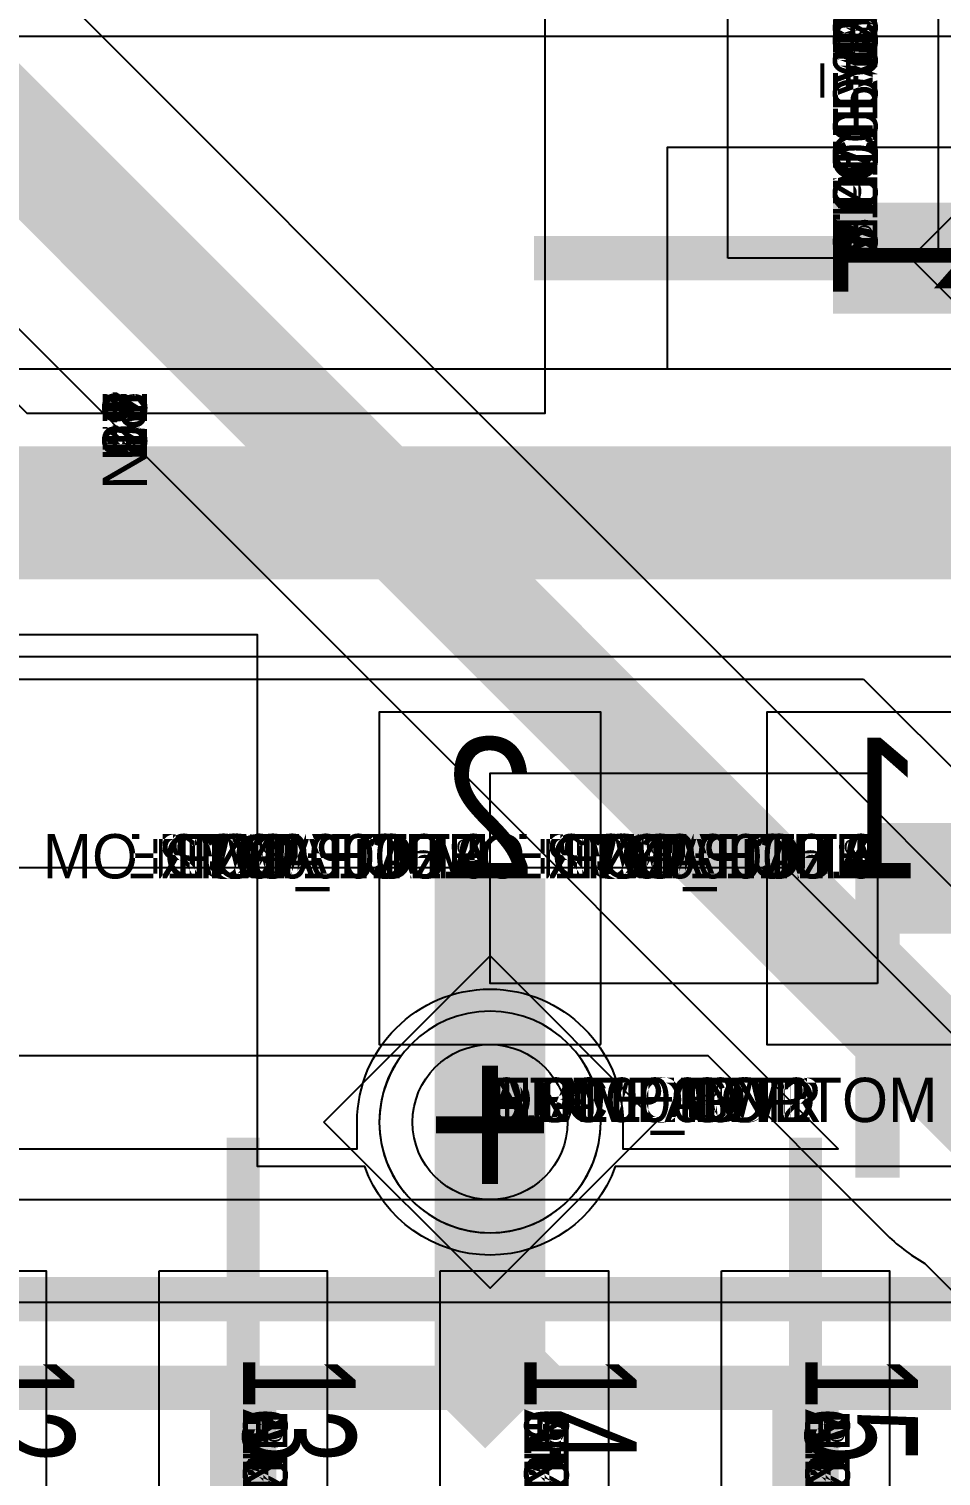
# Model space of a CAD drawing. Extents: x 0 to 323, y 0 to 320.
# Drawn here: x 29.28 to 33.4, y 217.41 to 223.94 of the extents above; entities that cross this region are included whole.
import ezdxf
from ezdxf.enums import TextEntityAlignment as Align

# ---------------------------------------------------------------- set-up
doc = ezdxf.new("R2010")
doc.units = 0
doc.header["$MEASUREMENT"] = 0
doc.layers.get('0').update_dxf_attribs({"linetype": 'CONTINUOUS'})
for name, color, linetype in [('CDN_FIGURES', 7, 'CONTINUOUS'), ('ETCH_BOTTOM', 7, 'CONTINUOUS'), ('ETCH_GND', 3, 'CONTINUOUS'), ('ETCH_INT1', 4, 'CONTINUOUS'), ('ETCH_INT2', 5, 'CONTINUOUS'), ('ETCH_PWR', 6, 'CONTINUOUS'), ('ETCH_TOP', 2, 'CONTINUOUS'), ('MANUFACTURING_NCLEGEND-1-6', 8, 'CONTINUOUS'), ('PACKAGE_GEOMETRY_ASSEMBLY_TOP', 11, 'CONTINUOUS'), ('PACKAGE_GEOMETRY_PIN_NUMBER', 9, 'CONTINUOUS')]:
    doc.layers.add(name, color=color, linetype=linetype)

# ---------------------------------------------------------------- blocks, each defined once
blk = doc.blocks.new('PAD_INFO')
for tag in ['SHAPE_TYPE', 'PAD_HEIGHT', 'PAD_LAYER', 'PAD_TYPE', 'PAD_WIDTH']:
    blk.add_attdef(tag, (0, 0), '', height=0.2)
at = {"flags": 2}
blk.add_attdef('CDN_TYPE', (0, 0), '', height=0.2, dxfattribs=at)
blk = doc.blocks.new('DRILL_INFO')
at = {"flags": 2}
blk.add_attdef('CDN_TYPE', (0, 0), '', height=0.2, dxfattribs=at)
for tag in ['FSHAPE', 'FCHAR', 'DRILL_HEIGHT', 'DIAMETER', 'PLATED', 'DRILL_WIDTH']:
    blk.add_attdef(tag, (0, 0), '', height=0.2)
blk = doc.blocks.new('VIA0700X0300')
at = {"layer": 'ETCH_BOTTOM'}
blk.add_circle((0, 0), 0.35, dxfattribs=at)
at = {"layer": 'ETCH_GND'}
blk.add_circle((0, 0), 0.35, dxfattribs=at)
at = {"layer": 'ETCH_INT1'}
blk.add_circle((0, 0), 0.35, dxfattribs=at)
at = {"layer": 'ETCH_INT2'}
blk.add_circle((0, 0), 0.35, dxfattribs=at)
at = {"layer": 'ETCH_PWR'}
blk.add_circle((0, 0), 0.35, dxfattribs=at)
at = {"layer": 'ETCH_TOP'}
blk.add_circle((0, 0), 0.35, dxfattribs=at)
ref = blk.add_blockref('PAD_INFO', (0, 0))
ref.add_attrib('PAD_LAYER', 'ETCH_TOP', (0, 0), dxfattribs={"height": 0.2})
ref.add_attrib('SHAPE_TYPE', 'NULL', (0, 0), dxfattribs={"height": 0.2})
ref.add_attrib('PAD_TYPE', 'ANTIPAD', (0, 0), dxfattribs={"height": 0.2})
ref.add_attrib('PAD_WIDTH', '0.000000', (0, 0), dxfattribs={"height": 0.2})
ref.add_attrib('PAD_HEIGHT', '0.000000', (0, 0), dxfattribs={"height": 0.2})
ref = blk.add_blockref('PAD_INFO', (0, 0))
ref.add_attrib('PAD_LAYER', 'ETCH_GND', (0, 0), dxfattribs={"height": 0.2})
ref.add_attrib('SHAPE_TYPE', 'NULL', (0, 0), dxfattribs={"height": 0.2})
ref.add_attrib('PAD_TYPE', 'ANTIPAD', (0, 0), dxfattribs={"height": 0.2})
ref.add_attrib('PAD_WIDTH', '0.000000', (0, 0), dxfattribs={"height": 0.2})
ref.add_attrib('PAD_HEIGHT', '0.000000', (0, 0), dxfattribs={"height": 0.2})
ref = blk.add_blockref('PAD_INFO', (0, 0))
ref.add_attrib('PAD_LAYER', 'ETCH_INT1', (0, 0), dxfattribs={"height": 0.2})
ref.add_attrib('SHAPE_TYPE', 'NULL', (0, 0), dxfattribs={"height": 0.2})
ref.add_attrib('PAD_TYPE', 'ANTIPAD', (0, 0), dxfattribs={"height": 0.2})
ref.add_attrib('PAD_WIDTH', '0.000000', (0, 0), dxfattribs={"height": 0.2})
ref.add_attrib('PAD_HEIGHT', '0.000000', (0, 0), dxfattribs={"height": 0.2})
ref = blk.add_blockref('PAD_INFO', (0, 0))
ref.add_attrib('PAD_LAYER', 'ETCH_INT2', (0, 0), dxfattribs={"height": 0.2})
ref.add_attrib('SHAPE_TYPE', 'NULL', (0, 0), dxfattribs={"height": 0.2})
ref.add_attrib('PAD_TYPE', 'ANTIPAD', (0, 0), dxfattribs={"height": 0.2})
ref.add_attrib('PAD_WIDTH', '0.000000', (0, 0), dxfattribs={"height": 0.2})
ref.add_attrib('PAD_HEIGHT', '0.000000', (0, 0), dxfattribs={"height": 0.2})
ref = blk.add_blockref('PAD_INFO', (0, 0))
ref.add_attrib('PAD_LAYER', 'ETCH_PWR', (0, 0), dxfattribs={"height": 0.2})
ref.add_attrib('SHAPE_TYPE', 'NULL', (0, 0), dxfattribs={"height": 0.2})
ref.add_attrib('PAD_TYPE', 'ANTIPAD', (0, 0), dxfattribs={"height": 0.2})
ref.add_attrib('PAD_WIDTH', '0.000000', (0, 0), dxfattribs={"height": 0.2})
ref.add_attrib('PAD_HEIGHT', '0.000000', (0, 0), dxfattribs={"height": 0.2})
ref = blk.add_blockref('PAD_INFO', (0, 0))
ref.add_attrib('PAD_LAYER', 'ETCH_BOTTOM', (0, 0), dxfattribs={"height": 0.2})
ref.add_attrib('SHAPE_TYPE', 'NULL', (0, 0), dxfattribs={"height": 0.2})
ref.add_attrib('PAD_TYPE', 'ANTIPAD', (0, 0), dxfattribs={"height": 0.2})
ref.add_attrib('PAD_WIDTH', '0.000000', (0, 0), dxfattribs={"height": 0.2})
ref.add_attrib('PAD_HEIGHT', '0.000000', (0, 0), dxfattribs={"height": 0.2})
ref = blk.add_blockref('PAD_INFO', (0, 0))
ref.add_attrib('PAD_LAYER', 'ETCH_TOP', (0, 0), dxfattribs={"height": 0.2})
ref.add_attrib('SHAPE_TYPE', 'NULL', (0, 0), dxfattribs={"height": 0.2})
ref.add_attrib('PAD_TYPE', 'THERMAL', (0, 0), dxfattribs={"height": 0.2})
ref.add_attrib('PAD_WIDTH', '0.000000', (0, 0), dxfattribs={"height": 0.2})
ref.add_attrib('PAD_HEIGHT', '0.000000', (0, 0), dxfattribs={"height": 0.2})
ref = blk.add_blockref('PAD_INFO', (0, 0))
ref.add_attrib('PAD_LAYER', 'ETCH_GND', (0, 0), dxfattribs={"height": 0.2})
ref.add_attrib('SHAPE_TYPE', 'NULL', (0, 0), dxfattribs={"height": 0.2})
ref.add_attrib('PAD_TYPE', 'THERMAL', (0, 0), dxfattribs={"height": 0.2})
ref.add_attrib('PAD_WIDTH', '0.000000', (0, 0), dxfattribs={"height": 0.2})
ref.add_attrib('PAD_HEIGHT', '0.000000', (0, 0), dxfattribs={"height": 0.2})
ref = blk.add_blockref('PAD_INFO', (0, 0))
ref.add_attrib('PAD_LAYER', 'ETCH_INT1', (0, 0), dxfattribs={"height": 0.2})
ref.add_attrib('SHAPE_TYPE', 'NULL', (0, 0), dxfattribs={"height": 0.2})
ref.add_attrib('PAD_TYPE', 'THERMAL', (0, 0), dxfattribs={"height": 0.2})
ref.add_attrib('PAD_WIDTH', '0.000000', (0, 0), dxfattribs={"height": 0.2})
ref.add_attrib('PAD_HEIGHT', '0.000000', (0, 0), dxfattribs={"height": 0.2})
ref = blk.add_blockref('PAD_INFO', (0, 0))
ref.add_attrib('PAD_LAYER', 'ETCH_INT2', (0, 0), dxfattribs={"height": 0.2})
ref.add_attrib('SHAPE_TYPE', 'NULL', (0, 0), dxfattribs={"height": 0.2})
ref.add_attrib('PAD_TYPE', 'THERMAL', (0, 0), dxfattribs={"height": 0.2})
ref.add_attrib('PAD_WIDTH', '0.000000', (0, 0), dxfattribs={"height": 0.2})
ref.add_attrib('PAD_HEIGHT', '0.000000', (0, 0), dxfattribs={"height": 0.2})
ref = blk.add_blockref('PAD_INFO', (0, 0))
ref.add_attrib('PAD_LAYER', 'ETCH_PWR', (0, 0), dxfattribs={"height": 0.2})
ref.add_attrib('SHAPE_TYPE', 'NULL', (0, 0), dxfattribs={"height": 0.2})
ref.add_attrib('PAD_TYPE', 'THERMAL', (0, 0), dxfattribs={"height": 0.2})
ref.add_attrib('PAD_WIDTH', '0.000000', (0, 0), dxfattribs={"height": 0.2})
ref.add_attrib('PAD_HEIGHT', '0.000000', (0, 0), dxfattribs={"height": 0.2})
ref = blk.add_blockref('PAD_INFO', (0, 0))
ref.add_attrib('PAD_LAYER', 'ETCH_BOTTOM', (0, 0), dxfattribs={"height": 0.2})
ref.add_attrib('SHAPE_TYPE', 'NULL', (0, 0), dxfattribs={"height": 0.2})
ref.add_attrib('PAD_TYPE', 'THERMAL', (0, 0), dxfattribs={"height": 0.2})
ref.add_attrib('PAD_WIDTH', '0.000000', (0, 0), dxfattribs={"height": 0.2})
ref.add_attrib('PAD_HEIGHT', '0.000000', (0, 0), dxfattribs={"height": 0.2})
ref = blk.add_blockref('PAD_INFO', (0, 0))
ref.add_attrib('PAD_LAYER', 'ETCH_TOP', (0, 0), dxfattribs={"height": 0.2})
ref.add_attrib('SHAPE_TYPE', 'CIRCLE', (0, 0), dxfattribs={"height": 0.2})
ref.add_attrib('PAD_TYPE', 'REGULAR', (0, 0), dxfattribs={"height": 0.2})
ref.add_attrib('PAD_WIDTH', '0.700000', (0, 0), dxfattribs={"height": 0.2})
ref.add_attrib('PAD_HEIGHT', '0.700000', (0, 0), dxfattribs={"height": 0.2})
ref = blk.add_blockref('PAD_INFO', (0, 0))
ref.add_attrib('PAD_LAYER', 'ETCH_GND', (0, 0), dxfattribs={"height": 0.2})
ref.add_attrib('SHAPE_TYPE', 'CIRCLE', (0, 0), dxfattribs={"height": 0.2})
ref.add_attrib('PAD_TYPE', 'REGULAR', (0, 0), dxfattribs={"height": 0.2})
ref.add_attrib('PAD_WIDTH', '0.700000', (0, 0), dxfattribs={"height": 0.2})
ref.add_attrib('PAD_HEIGHT', '0.700000', (0, 0), dxfattribs={"height": 0.2})
ref = blk.add_blockref('PAD_INFO', (0, 0))
ref.add_attrib('PAD_LAYER', 'ETCH_INT1', (0, 0), dxfattribs={"height": 0.2})
ref.add_attrib('SHAPE_TYPE', 'CIRCLE', (0, 0), dxfattribs={"height": 0.2})
ref.add_attrib('PAD_TYPE', 'REGULAR', (0, 0), dxfattribs={"height": 0.2})
ref.add_attrib('PAD_WIDTH', '0.700000', (0, 0), dxfattribs={"height": 0.2})
ref.add_attrib('PAD_HEIGHT', '0.700000', (0, 0), dxfattribs={"height": 0.2})
ref = blk.add_blockref('PAD_INFO', (0, 0))
ref.add_attrib('PAD_LAYER', 'ETCH_INT2', (0, 0), dxfattribs={"height": 0.2})
ref.add_attrib('SHAPE_TYPE', 'CIRCLE', (0, 0), dxfattribs={"height": 0.2})
ref.add_attrib('PAD_TYPE', 'REGULAR', (0, 0), dxfattribs={"height": 0.2})
ref.add_attrib('PAD_WIDTH', '0.700000', (0, 0), dxfattribs={"height": 0.2})
ref.add_attrib('PAD_HEIGHT', '0.700000', (0, 0), dxfattribs={"height": 0.2})
ref = blk.add_blockref('PAD_INFO', (0, 0))
ref.add_attrib('PAD_LAYER', 'ETCH_PWR', (0, 0), dxfattribs={"height": 0.2})
ref.add_attrib('SHAPE_TYPE', 'CIRCLE', (0, 0), dxfattribs={"height": 0.2})
ref.add_attrib('PAD_TYPE', 'REGULAR', (0, 0), dxfattribs={"height": 0.2})
ref.add_attrib('PAD_WIDTH', '0.700000', (0, 0), dxfattribs={"height": 0.2})
ref.add_attrib('PAD_HEIGHT', '0.700000', (0, 0), dxfattribs={"height": 0.2})
ref = blk.add_blockref('PAD_INFO', (0, 0))
ref.add_attrib('PAD_LAYER', 'ETCH_BOTTOM', (0, 0), dxfattribs={"height": 0.2})
ref.add_attrib('SHAPE_TYPE', 'CIRCLE', (0, 0), dxfattribs={"height": 0.2})
ref.add_attrib('PAD_TYPE', 'REGULAR', (0, 0), dxfattribs={"height": 0.2})
ref.add_attrib('PAD_WIDTH', '0.700000', (0, 0), dxfattribs={"height": 0.2})
ref.add_attrib('PAD_HEIGHT', '0.700000', (0, 0), dxfattribs={"height": 0.2})
ref = blk.add_blockref('DRILL_INFO', (0, 0))
ref.add_attrib('DIAMETER', '0.300000', (0, 0), dxfattribs={"height": 0.2})
ref.add_attrib('PLATED', 'PLATED', (0, 0), dxfattribs={"height": 0.2})
ref.add_attrib('FSHAPE', 'DIAMOND', (0, 0), dxfattribs={"height": 0.2})
ref.add_attrib('FCHAR', '+', (0, 0), dxfattribs={"height": 0.2})
ref.add_attrib('DRILL_WIDTH', '1.500000', (0, 0), dxfattribs={"height": 0.2})
ref.add_attrib('DRILL_HEIGHT', '1.500000', (0, 0), dxfattribs={"height": 0.2})
for tag in ['CDN_TYPE', 'PIN']:
    blk.add_attdef(tag, (0, 0), '', height=0.2)
at = {"flags": 2}
for tag in ['PSTKNAME', 'BBV']:
    blk.add_attdef(tag, (0, 0), '', height=0.2, dxfattribs=at)
blk = doc.blocks.new('FIGURE_DIAMOND')
at = {"layer": 'CDN_FIGURES'}
blk.add_lwpolyline([(-0.5, 0), (0, 0.5), (0.5, 0), (0, -0.5)], close=True, dxfattribs=at)
blk = doc.blocks.new('RC1000X1500TS')
at = {"layer": 'ETCH_TOP'}
blk.add_lwpolyline([(-0.5, -0.75), (-0.5, 0.75), (0.5, 0.75), (0.5, -0.75)], close=True, dxfattribs=at)
ref = blk.add_blockref('PAD_INFO', (0, 0))
ref.add_attrib('PAD_LAYER', 'ETCH_TOP', (0, 0), dxfattribs={"height": 0.2})
ref.add_attrib('SHAPE_TYPE', 'NULL', (0, 0), dxfattribs={"height": 0.2})
ref.add_attrib('PAD_TYPE', 'ANTIPAD', (0, 0), dxfattribs={"height": 0.2})
ref.add_attrib('PAD_WIDTH', '0.000000', (0, 0), dxfattribs={"height": 0.2})
ref.add_attrib('PAD_HEIGHT', '0.000000', (0, 0), dxfattribs={"height": 0.2})
ref = blk.add_blockref('PAD_INFO', (0, 0))
ref.add_attrib('PAD_LAYER', 'ETCH_GND', (0, 0), dxfattribs={"height": 0.2})
ref.add_attrib('SHAPE_TYPE', 'NULL', (0, 0), dxfattribs={"height": 0.2})
ref.add_attrib('PAD_TYPE', 'ANTIPAD', (0, 0), dxfattribs={"height": 0.2})
ref.add_attrib('PAD_WIDTH', '0.000000', (0, 0), dxfattribs={"height": 0.2})
ref.add_attrib('PAD_HEIGHT', '0.000000', (0, 0), dxfattribs={"height": 0.2})
ref = blk.add_blockref('PAD_INFO', (0, 0))
ref.add_attrib('PAD_LAYER', 'ETCH_INT1', (0, 0), dxfattribs={"height": 0.2})
ref.add_attrib('SHAPE_TYPE', 'NULL', (0, 0), dxfattribs={"height": 0.2})
ref.add_attrib('PAD_TYPE', 'ANTIPAD', (0, 0), dxfattribs={"height": 0.2})
ref.add_attrib('PAD_WIDTH', '0.000000', (0, 0), dxfattribs={"height": 0.2})
ref.add_attrib('PAD_HEIGHT', '0.000000', (0, 0), dxfattribs={"height": 0.2})
ref = blk.add_blockref('PAD_INFO', (0, 0))
ref.add_attrib('PAD_LAYER', 'ETCH_INT2', (0, 0), dxfattribs={"height": 0.2})
ref.add_attrib('SHAPE_TYPE', 'NULL', (0, 0), dxfattribs={"height": 0.2})
ref.add_attrib('PAD_TYPE', 'ANTIPAD', (0, 0), dxfattribs={"height": 0.2})
ref.add_attrib('PAD_WIDTH', '0.000000', (0, 0), dxfattribs={"height": 0.2})
ref.add_attrib('PAD_HEIGHT', '0.000000', (0, 0), dxfattribs={"height": 0.2})
ref = blk.add_blockref('PAD_INFO', (0, 0))
ref.add_attrib('PAD_LAYER', 'ETCH_PWR', (0, 0), dxfattribs={"height": 0.2})
ref.add_attrib('SHAPE_TYPE', 'NULL', (0, 0), dxfattribs={"height": 0.2})
ref.add_attrib('PAD_TYPE', 'ANTIPAD', (0, 0), dxfattribs={"height": 0.2})
ref.add_attrib('PAD_WIDTH', '0.000000', (0, 0), dxfattribs={"height": 0.2})
ref.add_attrib('PAD_HEIGHT', '0.000000', (0, 0), dxfattribs={"height": 0.2})
ref = blk.add_blockref('PAD_INFO', (0, 0))
ref.add_attrib('PAD_LAYER', 'ETCH_BOTTOM', (0, 0), dxfattribs={"height": 0.2})
ref.add_attrib('SHAPE_TYPE', 'NULL', (0, 0), dxfattribs={"height": 0.2})
ref.add_attrib('PAD_TYPE', 'ANTIPAD', (0, 0), dxfattribs={"height": 0.2})
ref.add_attrib('PAD_WIDTH', '0.000000', (0, 0), dxfattribs={"height": 0.2})
ref.add_attrib('PAD_HEIGHT', '0.000000', (0, 0), dxfattribs={"height": 0.2})
ref = blk.add_blockref('PAD_INFO', (0, 0))
ref.add_attrib('PAD_LAYER', 'ETCH_TOP', (0, 0), dxfattribs={"height": 0.2})
ref.add_attrib('SHAPE_TYPE', 'NULL', (0, 0), dxfattribs={"height": 0.2})
ref.add_attrib('PAD_TYPE', 'THERMAL', (0, 0), dxfattribs={"height": 0.2})
ref.add_attrib('PAD_WIDTH', '0.000000', (0, 0), dxfattribs={"height": 0.2})
ref.add_attrib('PAD_HEIGHT', '0.000000', (0, 0), dxfattribs={"height": 0.2})
ref = blk.add_blockref('PAD_INFO', (0, 0))
ref.add_attrib('PAD_LAYER', 'ETCH_GND', (0, 0), dxfattribs={"height": 0.2})
ref.add_attrib('SHAPE_TYPE', 'NULL', (0, 0), dxfattribs={"height": 0.2})
ref.add_attrib('PAD_TYPE', 'THERMAL', (0, 0), dxfattribs={"height": 0.2})
ref.add_attrib('PAD_WIDTH', '0.000000', (0, 0), dxfattribs={"height": 0.2})
ref.add_attrib('PAD_HEIGHT', '0.000000', (0, 0), dxfattribs={"height": 0.2})
ref = blk.add_blockref('PAD_INFO', (0, 0))
ref.add_attrib('PAD_LAYER', 'ETCH_INT1', (0, 0), dxfattribs={"height": 0.2})
ref.add_attrib('SHAPE_TYPE', 'NULL', (0, 0), dxfattribs={"height": 0.2})
ref.add_attrib('PAD_TYPE', 'THERMAL', (0, 0), dxfattribs={"height": 0.2})
ref.add_attrib('PAD_WIDTH', '0.000000', (0, 0), dxfattribs={"height": 0.2})
ref.add_attrib('PAD_HEIGHT', '0.000000', (0, 0), dxfattribs={"height": 0.2})
ref = blk.add_blockref('PAD_INFO', (0, 0))
ref.add_attrib('PAD_LAYER', 'ETCH_INT2', (0, 0), dxfattribs={"height": 0.2})
ref.add_attrib('SHAPE_TYPE', 'NULL', (0, 0), dxfattribs={"height": 0.2})
ref.add_attrib('PAD_TYPE', 'THERMAL', (0, 0), dxfattribs={"height": 0.2})
ref.add_attrib('PAD_WIDTH', '0.000000', (0, 0), dxfattribs={"height": 0.2})
ref.add_attrib('PAD_HEIGHT', '0.000000', (0, 0), dxfattribs={"height": 0.2})
ref = blk.add_blockref('PAD_INFO', (0, 0))
ref.add_attrib('PAD_LAYER', 'ETCH_PWR', (0, 0), dxfattribs={"height": 0.2})
ref.add_attrib('SHAPE_TYPE', 'NULL', (0, 0), dxfattribs={"height": 0.2})
ref.add_attrib('PAD_TYPE', 'THERMAL', (0, 0), dxfattribs={"height": 0.2})
ref.add_attrib('PAD_WIDTH', '0.000000', (0, 0), dxfattribs={"height": 0.2})
ref.add_attrib('PAD_HEIGHT', '0.000000', (0, 0), dxfattribs={"height": 0.2})
ref = blk.add_blockref('PAD_INFO', (0, 0))
ref.add_attrib('PAD_LAYER', 'ETCH_BOTTOM', (0, 0), dxfattribs={"height": 0.2})
ref.add_attrib('SHAPE_TYPE', 'NULL', (0, 0), dxfattribs={"height": 0.2})
ref.add_attrib('PAD_TYPE', 'THERMAL', (0, 0), dxfattribs={"height": 0.2})
ref.add_attrib('PAD_WIDTH', '0.000000', (0, 0), dxfattribs={"height": 0.2})
ref.add_attrib('PAD_HEIGHT', '0.000000', (0, 0), dxfattribs={"height": 0.2})
ref = blk.add_blockref('PAD_INFO', (0, 0))
ref.add_attrib('PAD_LAYER', 'ETCH_GND', (0, 0), dxfattribs={"height": 0.2})
ref.add_attrib('SHAPE_TYPE', 'NULL', (0, 0), dxfattribs={"height": 0.2})
ref.add_attrib('PAD_TYPE', 'REGULAR', (0, 0), dxfattribs={"height": 0.2})
ref.add_attrib('PAD_WIDTH', '0.000000', (0, 0), dxfattribs={"height": 0.2})
ref.add_attrib('PAD_HEIGHT', '0.000000', (0, 0), dxfattribs={"height": 0.2})
ref = blk.add_blockref('PAD_INFO', (0, 0))
ref.add_attrib('PAD_LAYER', 'ETCH_INT1', (0, 0), dxfattribs={"height": 0.2})
ref.add_attrib('SHAPE_TYPE', 'NULL', (0, 0), dxfattribs={"height": 0.2})
ref.add_attrib('PAD_TYPE', 'REGULAR', (0, 0), dxfattribs={"height": 0.2})
ref.add_attrib('PAD_WIDTH', '0.000000', (0, 0), dxfattribs={"height": 0.2})
ref.add_attrib('PAD_HEIGHT', '0.000000', (0, 0), dxfattribs={"height": 0.2})
ref = blk.add_blockref('PAD_INFO', (0, 0))
ref.add_attrib('PAD_LAYER', 'ETCH_INT2', (0, 0), dxfattribs={"height": 0.2})
ref.add_attrib('SHAPE_TYPE', 'NULL', (0, 0), dxfattribs={"height": 0.2})
ref.add_attrib('PAD_TYPE', 'REGULAR', (0, 0), dxfattribs={"height": 0.2})
ref.add_attrib('PAD_WIDTH', '0.000000', (0, 0), dxfattribs={"height": 0.2})
ref.add_attrib('PAD_HEIGHT', '0.000000', (0, 0), dxfattribs={"height": 0.2})
ref = blk.add_blockref('PAD_INFO', (0, 0))
ref.add_attrib('PAD_LAYER', 'ETCH_PWR', (0, 0), dxfattribs={"height": 0.2})
ref.add_attrib('SHAPE_TYPE', 'NULL', (0, 0), dxfattribs={"height": 0.2})
ref.add_attrib('PAD_TYPE', 'REGULAR', (0, 0), dxfattribs={"height": 0.2})
ref.add_attrib('PAD_WIDTH', '0.000000', (0, 0), dxfattribs={"height": 0.2})
ref.add_attrib('PAD_HEIGHT', '0.000000', (0, 0), dxfattribs={"height": 0.2})
ref = blk.add_blockref('PAD_INFO', (0, 0))
ref.add_attrib('PAD_LAYER', 'ETCH_BOTTOM', (0, 0), dxfattribs={"height": 0.2})
ref.add_attrib('SHAPE_TYPE', 'NULL', (0, 0), dxfattribs={"height": 0.2})
ref.add_attrib('PAD_TYPE', 'REGULAR', (0, 0), dxfattribs={"height": 0.2})
ref.add_attrib('PAD_WIDTH', '0.000000', (0, 0), dxfattribs={"height": 0.2})
ref.add_attrib('PAD_HEIGHT', '0.000000', (0, 0), dxfattribs={"height": 0.2})
ref = blk.add_blockref('DRILL_INFO', (0, 0))
ref.add_attrib('DIAMETER', '0.000000', (0, 0), dxfattribs={"height": 0.2})
ref.add_attrib('PLATED', 'PLATED', (0, 0), dxfattribs={"height": 0.2})
ref.add_attrib('FSHAPE', 'NULL', (0, 0), dxfattribs={"height": 0.2})
ref.add_attrib('DRILL_WIDTH', '0.000000', (0, 0), dxfattribs={"height": 0.2})
ref.add_attrib('DRILL_HEIGHT', '0.000000', (0, 0), dxfattribs={"height": 0.2})
ref = blk.add_blockref('PAD_INFO', (0, 0))
ref.add_attrib('PAD_LAYER', 'ETCH_TOP', (0, 0), dxfattribs={"height": 0.2})
ref.add_attrib('SHAPE_TYPE', 'RECTANGLE', (0, 0), dxfattribs={"height": 0.2})
ref.add_attrib('PAD_TYPE', 'REGULAR', (0, 0), dxfattribs={"height": 0.2})
ref.add_attrib('PAD_WIDTH', '1.000000', (0, 0), dxfattribs={"height": 0.2})
ref.add_attrib('PAD_HEIGHT', '1.500000', (0, 0), dxfattribs={"height": 0.2})
for tag in ['CDN_TYPE', 'PIN']:
    blk.add_attdef(tag, (0, 0), '', height=0.2)
at = {"flags": 2}
for tag in ['PSTKNAME', 'BBV']:
    blk.add_attdef(tag, (0, 0), '', height=0.2, dxfattribs=at)
blk = doc.blocks.new('F56')
at = {"layer": 'PACKAGE_GEOMETRY_ASSEMBLY_TOP'}
blk.add_lwpolyline([(0, -0.475), (1.75, -0.475), (1.75, 0.475), (0, 0.475)], close=True, dxfattribs=at)
at = {"layer": 'ETCH_TOP'}
ref = blk.add_blockref('RC1000X1500TS', (0, 0), dxfattribs=at)
ref.add_attrib('CDN_TYPE', 'PIN', (0, 0), dxfattribs={"height": 0.2})
ref.add_attrib('PIN', '1', (0, 0), dxfattribs={"height": 0.2})
ref = blk.add_blockref('RC1000X1500TS', (1.75, 0), dxfattribs=at)
ref.add_attrib('CDN_TYPE', 'PIN', (0, 0), dxfattribs={"height": 0.2})
ref.add_attrib('PIN', '2', (0, 0), dxfattribs={"height": 0.2})
at = {"flags": 2}
for tag in ['SYMBOL_TYPE', 'CDN_TYPE', 'REFDES']:
    blk.add_attdef(tag, (0, 0), '', height=0.2, dxfattribs=at)
blk = doc.blocks.new('RC1250X0760TS')
at = {"layer": 'ETCH_TOP'}
blk.add_lwpolyline([(-0.625, -0.38), (-0.625, 0.38), (0.625, 0.38), (0.625, -0.38)], close=True, dxfattribs=at)
ref = blk.add_blockref('PAD_INFO', (0, 0))
ref.add_attrib('PAD_LAYER', 'ETCH_TOP', (0, 0), dxfattribs={"height": 0.2})
ref.add_attrib('SHAPE_TYPE', 'NULL', (0, 0), dxfattribs={"height": 0.2})
ref.add_attrib('PAD_TYPE', 'ANTIPAD', (0, 0), dxfattribs={"height": 0.2})
ref.add_attrib('PAD_WIDTH', '0.000000', (0, 0), dxfattribs={"height": 0.2})
ref.add_attrib('PAD_HEIGHT', '0.000000', (0, 0), dxfattribs={"height": 0.2})
ref = blk.add_blockref('PAD_INFO', (0, 0))
ref.add_attrib('PAD_LAYER', 'ETCH_GND', (0, 0), dxfattribs={"height": 0.2})
ref.add_attrib('SHAPE_TYPE', 'NULL', (0, 0), dxfattribs={"height": 0.2})
ref.add_attrib('PAD_TYPE', 'ANTIPAD', (0, 0), dxfattribs={"height": 0.2})
ref.add_attrib('PAD_WIDTH', '0.000000', (0, 0), dxfattribs={"height": 0.2})
ref.add_attrib('PAD_HEIGHT', '0.000000', (0, 0), dxfattribs={"height": 0.2})
ref = blk.add_blockref('PAD_INFO', (0, 0))
ref.add_attrib('PAD_LAYER', 'ETCH_INT1', (0, 0), dxfattribs={"height": 0.2})
ref.add_attrib('SHAPE_TYPE', 'NULL', (0, 0), dxfattribs={"height": 0.2})
ref.add_attrib('PAD_TYPE', 'ANTIPAD', (0, 0), dxfattribs={"height": 0.2})
ref.add_attrib('PAD_WIDTH', '0.000000', (0, 0), dxfattribs={"height": 0.2})
ref.add_attrib('PAD_HEIGHT', '0.000000', (0, 0), dxfattribs={"height": 0.2})
ref = blk.add_blockref('PAD_INFO', (0, 0))
ref.add_attrib('PAD_LAYER', 'ETCH_INT2', (0, 0), dxfattribs={"height": 0.2})
ref.add_attrib('SHAPE_TYPE', 'NULL', (0, 0), dxfattribs={"height": 0.2})
ref.add_attrib('PAD_TYPE', 'ANTIPAD', (0, 0), dxfattribs={"height": 0.2})
ref.add_attrib('PAD_WIDTH', '0.000000', (0, 0), dxfattribs={"height": 0.2})
ref.add_attrib('PAD_HEIGHT', '0.000000', (0, 0), dxfattribs={"height": 0.2})
ref = blk.add_blockref('PAD_INFO', (0, 0))
ref.add_attrib('PAD_LAYER', 'ETCH_PWR', (0, 0), dxfattribs={"height": 0.2})
ref.add_attrib('SHAPE_TYPE', 'NULL', (0, 0), dxfattribs={"height": 0.2})
ref.add_attrib('PAD_TYPE', 'ANTIPAD', (0, 0), dxfattribs={"height": 0.2})
ref.add_attrib('PAD_WIDTH', '0.000000', (0, 0), dxfattribs={"height": 0.2})
ref.add_attrib('PAD_HEIGHT', '0.000000', (0, 0), dxfattribs={"height": 0.2})
ref = blk.add_blockref('PAD_INFO', (0, 0))
ref.add_attrib('PAD_LAYER', 'ETCH_BOTTOM', (0, 0), dxfattribs={"height": 0.2})
ref.add_attrib('SHAPE_TYPE', 'NULL', (0, 0), dxfattribs={"height": 0.2})
ref.add_attrib('PAD_TYPE', 'ANTIPAD', (0, 0), dxfattribs={"height": 0.2})
ref.add_attrib('PAD_WIDTH', '0.000000', (0, 0), dxfattribs={"height": 0.2})
ref.add_attrib('PAD_HEIGHT', '0.000000', (0, 0), dxfattribs={"height": 0.2})
ref = blk.add_blockref('PAD_INFO', (0, 0))
ref.add_attrib('PAD_LAYER', 'ETCH_TOP', (0, 0), dxfattribs={"height": 0.2})
ref.add_attrib('SHAPE_TYPE', 'NULL', (0, 0), dxfattribs={"height": 0.2})
ref.add_attrib('PAD_TYPE', 'THERMAL', (0, 0), dxfattribs={"height": 0.2})
ref.add_attrib('PAD_WIDTH', '0.000000', (0, 0), dxfattribs={"height": 0.2})
ref.add_attrib('PAD_HEIGHT', '0.000000', (0, 0), dxfattribs={"height": 0.2})
ref = blk.add_blockref('PAD_INFO', (0, 0))
ref.add_attrib('PAD_LAYER', 'ETCH_GND', (0, 0), dxfattribs={"height": 0.2})
ref.add_attrib('SHAPE_TYPE', 'NULL', (0, 0), dxfattribs={"height": 0.2})
ref.add_attrib('PAD_TYPE', 'THERMAL', (0, 0), dxfattribs={"height": 0.2})
ref.add_attrib('PAD_WIDTH', '0.000000', (0, 0), dxfattribs={"height": 0.2})
ref.add_attrib('PAD_HEIGHT', '0.000000', (0, 0), dxfattribs={"height": 0.2})
ref = blk.add_blockref('PAD_INFO', (0, 0))
ref.add_attrib('PAD_LAYER', 'ETCH_INT1', (0, 0), dxfattribs={"height": 0.2})
ref.add_attrib('SHAPE_TYPE', 'NULL', (0, 0), dxfattribs={"height": 0.2})
ref.add_attrib('PAD_TYPE', 'THERMAL', (0, 0), dxfattribs={"height": 0.2})
ref.add_attrib('PAD_WIDTH', '0.000000', (0, 0), dxfattribs={"height": 0.2})
ref.add_attrib('PAD_HEIGHT', '0.000000', (0, 0), dxfattribs={"height": 0.2})
ref = blk.add_blockref('PAD_INFO', (0, 0))
ref.add_attrib('PAD_LAYER', 'ETCH_INT2', (0, 0), dxfattribs={"height": 0.2})
ref.add_attrib('SHAPE_TYPE', 'NULL', (0, 0), dxfattribs={"height": 0.2})
ref.add_attrib('PAD_TYPE', 'THERMAL', (0, 0), dxfattribs={"height": 0.2})
ref.add_attrib('PAD_WIDTH', '0.000000', (0, 0), dxfattribs={"height": 0.2})
ref.add_attrib('PAD_HEIGHT', '0.000000', (0, 0), dxfattribs={"height": 0.2})
ref = blk.add_blockref('PAD_INFO', (0, 0))
ref.add_attrib('PAD_LAYER', 'ETCH_PWR', (0, 0), dxfattribs={"height": 0.2})
ref.add_attrib('SHAPE_TYPE', 'NULL', (0, 0), dxfattribs={"height": 0.2})
ref.add_attrib('PAD_TYPE', 'THERMAL', (0, 0), dxfattribs={"height": 0.2})
ref.add_attrib('PAD_WIDTH', '0.000000', (0, 0), dxfattribs={"height": 0.2})
ref.add_attrib('PAD_HEIGHT', '0.000000', (0, 0), dxfattribs={"height": 0.2})
ref = blk.add_blockref('PAD_INFO', (0, 0))
ref.add_attrib('PAD_LAYER', 'ETCH_BOTTOM', (0, 0), dxfattribs={"height": 0.2})
ref.add_attrib('SHAPE_TYPE', 'NULL', (0, 0), dxfattribs={"height": 0.2})
ref.add_attrib('PAD_TYPE', 'THERMAL', (0, 0), dxfattribs={"height": 0.2})
ref.add_attrib('PAD_WIDTH', '0.000000', (0, 0), dxfattribs={"height": 0.2})
ref.add_attrib('PAD_HEIGHT', '0.000000', (0, 0), dxfattribs={"height": 0.2})
ref = blk.add_blockref('PAD_INFO', (0, 0))
ref.add_attrib('PAD_LAYER', 'ETCH_TOP', (0, 0), dxfattribs={"height": 0.2})
ref.add_attrib('SHAPE_TYPE', 'RECTANGLE', (0, 0), dxfattribs={"height": 0.2})
ref.add_attrib('PAD_TYPE', 'REGULAR', (0, 0), dxfattribs={"height": 0.2})
ref.add_attrib('PAD_WIDTH', '1.250000', (0, 0), dxfattribs={"height": 0.2})
ref.add_attrib('PAD_HEIGHT', '0.760000', (0, 0), dxfattribs={"height": 0.2})
ref = blk.add_blockref('PAD_INFO', (0, 0))
ref.add_attrib('PAD_LAYER', 'ETCH_GND', (0, 0), dxfattribs={"height": 0.2})
ref.add_attrib('SHAPE_TYPE', 'NULL', (0, 0), dxfattribs={"height": 0.2})
ref.add_attrib('PAD_TYPE', 'REGULAR', (0, 0), dxfattribs={"height": 0.2})
ref.add_attrib('PAD_WIDTH', '0.000000', (0, 0), dxfattribs={"height": 0.2})
ref.add_attrib('PAD_HEIGHT', '0.000000', (0, 0), dxfattribs={"height": 0.2})
ref = blk.add_blockref('PAD_INFO', (0, 0))
ref.add_attrib('PAD_LAYER', 'ETCH_INT1', (0, 0), dxfattribs={"height": 0.2})
ref.add_attrib('SHAPE_TYPE', 'NULL', (0, 0), dxfattribs={"height": 0.2})
ref.add_attrib('PAD_TYPE', 'REGULAR', (0, 0), dxfattribs={"height": 0.2})
ref.add_attrib('PAD_WIDTH', '0.000000', (0, 0), dxfattribs={"height": 0.2})
ref.add_attrib('PAD_HEIGHT', '0.000000', (0, 0), dxfattribs={"height": 0.2})
ref = blk.add_blockref('PAD_INFO', (0, 0))
ref.add_attrib('PAD_LAYER', 'ETCH_INT2', (0, 0), dxfattribs={"height": 0.2})
ref.add_attrib('SHAPE_TYPE', 'NULL', (0, 0), dxfattribs={"height": 0.2})
ref.add_attrib('PAD_TYPE', 'REGULAR', (0, 0), dxfattribs={"height": 0.2})
ref.add_attrib('PAD_WIDTH', '0.000000', (0, 0), dxfattribs={"height": 0.2})
ref.add_attrib('PAD_HEIGHT', '0.000000', (0, 0), dxfattribs={"height": 0.2})
ref = blk.add_blockref('PAD_INFO', (0, 0))
ref.add_attrib('PAD_LAYER', 'ETCH_PWR', (0, 0), dxfattribs={"height": 0.2})
ref.add_attrib('SHAPE_TYPE', 'NULL', (0, 0), dxfattribs={"height": 0.2})
ref.add_attrib('PAD_TYPE', 'REGULAR', (0, 0), dxfattribs={"height": 0.2})
ref.add_attrib('PAD_WIDTH', '0.000000', (0, 0), dxfattribs={"height": 0.2})
ref.add_attrib('PAD_HEIGHT', '0.000000', (0, 0), dxfattribs={"height": 0.2})
ref = blk.add_blockref('PAD_INFO', (0, 0))
ref.add_attrib('PAD_LAYER', 'ETCH_BOTTOM', (0, 0), dxfattribs={"height": 0.2})
ref.add_attrib('SHAPE_TYPE', 'NULL', (0, 0), dxfattribs={"height": 0.2})
ref.add_attrib('PAD_TYPE', 'REGULAR', (0, 0), dxfattribs={"height": 0.2})
ref.add_attrib('PAD_WIDTH', '0.000000', (0, 0), dxfattribs={"height": 0.2})
ref.add_attrib('PAD_HEIGHT', '0.000000', (0, 0), dxfattribs={"height": 0.2})
ref = blk.add_blockref('DRILL_INFO', (0, 0))
ref.add_attrib('DIAMETER', '0.000000', (0, 0), dxfattribs={"height": 0.2})
ref.add_attrib('PLATED', 'PLATED', (0, 0), dxfattribs={"height": 0.2})
ref.add_attrib('FSHAPE', 'NULL', (0, 0), dxfattribs={"height": 0.2})
ref.add_attrib('DRILL_WIDTH', '0.000000', (0, 0), dxfattribs={"height": 0.2})
ref.add_attrib('DRILL_HEIGHT', '0.000000', (0, 0), dxfattribs={"height": 0.2})
for tag in ['CDN_TYPE', 'PIN']:
    blk.add_attdef(tag, (0, 0), '', height=0.2)
at = {"flags": 2}
for tag in ['PSTKNAME', 'BBV']:
    blk.add_attdef(tag, (0, 0), '', height=0.2, dxfattribs=at)
blk = doc.blocks.new('SO-16W')
at = {"layer": 'PACKAGE_GEOMETRY_ASSEMBLY_TOP'}
blk.add_lwpolyline([(-4.113, -5.1), (4.113, -5.1), (4.113, 5.1), (-4.113, 5.1)], close=True, dxfattribs=at)
at = {"layer": 'ETCH_TOP'}
ref = blk.add_blockref('RC1250X0760TS', (-4.726, 4.445), dxfattribs=at)
ref.add_attrib('CDN_TYPE', 'PIN', (0, 0), dxfattribs={"height": 0.2})
ref.add_attrib('PIN', '1', (0, 0), dxfattribs={"height": 0.2})
ref = blk.add_blockref('RC1250X0760TS', (4.596, 4.445), dxfattribs=at)
ref.add_attrib('CDN_TYPE', 'PIN', (0, 0), dxfattribs={"height": 0.2})
ref.add_attrib('PIN', '16', (0, 0), dxfattribs={"height": 0.2})
ref = blk.add_blockref('RC1250X0760TS', (-4.726, 3.175), dxfattribs=at)
ref.add_attrib('CDN_TYPE', 'PIN', (0, 0), dxfattribs={"height": 0.2})
ref.add_attrib('PIN', '2', (0, 0), dxfattribs={"height": 0.2})
ref = blk.add_blockref('RC1250X0760TS', (4.596, 3.175), dxfattribs=at)
ref.add_attrib('CDN_TYPE', 'PIN', (0, 0), dxfattribs={"height": 0.2})
ref.add_attrib('PIN', '15', (0, 0), dxfattribs={"height": 0.2})
ref = blk.add_blockref('RC1250X0760TS', (-4.726, 1.905), dxfattribs=at)
ref.add_attrib('CDN_TYPE', 'PIN', (0, 0), dxfattribs={"height": 0.2})
ref.add_attrib('PIN', '3', (0, 0), dxfattribs={"height": 0.2})
ref = blk.add_blockref('RC1250X0760TS', (4.596, 1.905), dxfattribs=at)
ref.add_attrib('CDN_TYPE', 'PIN', (0, 0), dxfattribs={"height": 0.2})
ref.add_attrib('PIN', '14', (0, 0), dxfattribs={"height": 0.2})
ref = blk.add_blockref('RC1250X0760TS', (-4.726, 0.635), dxfattribs=at)
ref.add_attrib('CDN_TYPE', 'PIN', (0, 0), dxfattribs={"height": 0.2})
ref.add_attrib('PIN', '4', (0, 0), dxfattribs={"height": 0.2})
ref = blk.add_blockref('RC1250X0760TS', (4.596, 0.635), dxfattribs=at)
ref.add_attrib('CDN_TYPE', 'PIN', (0, 0), dxfattribs={"height": 0.2})
ref.add_attrib('PIN', '13', (0, 0), dxfattribs={"height": 0.2})
ref = blk.add_blockref('RC1250X0760TS', (-4.726, -4.445), dxfattribs=at)
ref.add_attrib('CDN_TYPE', 'PIN', (0, 0), dxfattribs={"height": 0.2})
ref.add_attrib('PIN', '8', (0, 0), dxfattribs={"height": 0.2})
ref = blk.add_blockref('RC1250X0760TS', (-4.726, -1.905), dxfattribs=at)
ref.add_attrib('CDN_TYPE', 'PIN', (0, 0), dxfattribs={"height": 0.2})
ref.add_attrib('PIN', '6', (0, 0), dxfattribs={"height": 0.2})
ref = blk.add_blockref('RC1250X0760TS', (-4.726, -3.175), dxfattribs=at)
ref.add_attrib('CDN_TYPE', 'PIN', (0, 0), dxfattribs={"height": 0.2})
ref.add_attrib('PIN', '7', (0, 0), dxfattribs={"height": 0.2})
ref = blk.add_blockref('RC1250X0760TS', (-4.726, -0.635), dxfattribs=at)
ref.add_attrib('CDN_TYPE', 'PIN', (0, 0), dxfattribs={"height": 0.2})
ref.add_attrib('PIN', '5', (0, 0), dxfattribs={"height": 0.2})
ref = blk.add_blockref('RC1250X0760TS', (4.596, -4.445), dxfattribs=at)
ref.add_attrib('CDN_TYPE', 'PIN', (0, 0), dxfattribs={"height": 0.2})
ref.add_attrib('PIN', '9', (0, 0), dxfattribs={"height": 0.2})
ref = blk.add_blockref('RC1250X0760TS', (4.596, -0.635), dxfattribs=at)
ref.add_attrib('CDN_TYPE', 'PIN', (0, 0), dxfattribs={"height": 0.2})
ref.add_attrib('PIN', '12', (0, 0), dxfattribs={"height": 0.2})
ref = blk.add_blockref('RC1250X0760TS', (4.596, -3.175), dxfattribs=at)
ref.add_attrib('CDN_TYPE', 'PIN', (0, 0), dxfattribs={"height": 0.2})
ref.add_attrib('PIN', '10', (0, 0), dxfattribs={"height": 0.2})
ref = blk.add_blockref('RC1250X0760TS', (4.596, -1.905), dxfattribs=at)
ref.add_attrib('CDN_TYPE', 'PIN', (0, 0), dxfattribs={"height": 0.2})
ref.add_attrib('PIN', '11', (0, 0), dxfattribs={"height": 0.2})
at = {"flags": 2}
for tag in ['SYMBOL_TYPE', 'CDN_TYPE', 'REFDES']:
    blk.add_attdef(tag, (0, 0), '', height=0.2, dxfattribs=at)

msp = doc.modelspace()

# ---------------------------------------------------------------- linework, layer by layer
at = {"layer": 'ETCH_BOTTOM'}
for points, format in [([(21.4275, 199.1876), (21.4275, 221.1346), (19.3627, 219.0698), (19.3627, 210.9484), (17.0986, 208.6842, -4.370474), (16.3913, 209.3915), (18.3625, 211.3626), (18.3625, 219.484), (22.0841, 223.2056), (28.2697, 223.2056), (29.2697, 222.2056), (31.6125, 222.2056), (31.6125, 225.7056)], "xyb"), ([(32.9126, 222.9055, 0.5, 0.5, 0), (34.0126, 222.9055, 0.5, 0.5, 0)], "xyseb"), ([(31.5618, 222.9055, 0.2, 0.2, 0), (32.9126, 222.9055, 0.2, 0.2, 0)], "xyseb"), ([(36.2126, 221.7055, 0.3, 0.3, 0), (29.0626, 221.7055, 0.3, 0.3, 0), (28.0626, 222.7055, 0.3, 0.3, 0), (22.2912, 222.7055, 0.3, 0.3, 0), (18.8626, 219.2769, 0.3, 0.3, 0), (18.8626, 211.1555, 0.3, 0.3, 0), (16.0126, 208.3055, 0.3, 0.3, 0)], "xyseb"), ([(41.3125, 215.8984), (36.0055, 221.2054), (34.1627, 221.2054), (34.1627, 220.6556, -0.999818), (34.1627, 219.5554), (34.1627, 218.8054), (31.9284, 218.8054, -0.707037), (30.7968, 218.8054), (30.3125, 218.8054), (30.3125, 221.2054), (28.8555, 221.2054)], "xyb"), ([(31.3626, 220.1055, 0.5, 0.5, 0), (31.3626, 219.0055, 0.5, 0.5, 0)], "xyseb"), ([(33.1126, 220.1055, 0.5, 0.5, 0), (34.1626, 220.1055, 0.5, 0.5, 0)], "xyseb"), ([(33.1126, 218.7547, 0.2, 0.2, 0), (33.1126, 220.1055, 0.2, 0.2, 0)], "xyseb")]:
    msp.add_lwpolyline(points, format=format, dxfattribs=at)
at = {"layer": 'ETCH_GND'}
msp.add_lwpolyline([(31.8627, 219.0055, 1), (30.8625, 219.0055, 1)], format="xyb", close=True, dxfattribs=at)
at = {"layer": 'ETCH_INT1'}
msp.add_lwpolyline([(40.6692, 224.5742), (40.0011, 223.9061), (16.5955, 223.9061), (13.3962, 227.1054)], dxfattribs=at)
for points, format in [([(68.5852, 214.5155, 0.2, 0.2, 0), (68.2126, 214.8881, 0.2, 0.2, 0), (68.2126, 215.4537, 0.2, 0.2, 0), (65.3508, 218.3155, 0.2, 0.2, 0), (60.4183, 218.3155, 0.2, 0.2, 0), (56.7783, 221.9555, 0.2, 0.2, 0), (16.9483, 221.9555, 0.2, 0.2, 0), (14.2826, 224.6212, 0.2, 0.2, 0), (14.2826, 225.4312, 0.2, 0.2, 0), (13.7383, 225.9755, 0.2, 0.2, 0), (10.0426, 225.9755, 0.2, 0.2, 0), (8.9926, 224.9255, 0.2, 0.2, 0)], "xyseb"), ([(67.4401, 214.5155, 0.2, 0.2, 0), (67.8126, 214.888, 0.2, 0.2, 0), (67.8126, 215.288, 0.2, 0.2, 0), (65.1851, 217.9155, 0.2, 0.2, 0), (60.2526, 217.9155, 0.2, 0.2, 0), (56.6126, 221.5555, 0.2, 0.2, 0), (16.7826, 221.5555, 0.2, 0.2, 0), (13.8826, 224.4555, 0.2, 0.2, 0), (13.8826, 225.2655, 0.2, 0.2, 0), (13.5726, 225.5755, 0.2, 0.2, 0), (11.6426, 225.5755, 0.2, 0.2, 0), (10.9926, 224.9255, 0.2, 0.2, 0)], "xyseb"), ([(14.7327, 224.8076), (17.1347, 222.4056), (33.9985, 222.4056, -70.921901), (34.0267, 222.4056), (37.8053, 222.4056, -2.378934), (38.5199, 222.4056), (43.2355, 222.4056, -1.362386), (44.1897, 222.4056), (56.9647, 222.4056), (60.6047, 218.7656)], "xyb"), ([(60.0662, 217.4654), (56.4262, 221.1054), (41.5458, 221.1054, -1.73133), (40.6794, 221.1054), (38.5458, 221.1054, -1.73133), (37.6794, 221.1054), (16.5962, 221.1054), (13.4325, 224.2691)], "xyb"), ([(50.5352, 214.1355, 0.2, 0.2, 0), (50.1626, 214.5081, 0.2, 0.2, 0), (50.1626, 214.8737, 0.2, 0.2, 0), (49.7283, 215.308, 0.2, 0.2, 0), (47.4394, 215.308, 0.2, 0.2, 0), (46.5939, 214.4625, 0.2, 0.2, 0), (46.3113, 214.4625, 0.2, 0.2, 0), (45.4683, 215.3055, 0.2, 0.2, 0), (44.4983, 215.3055, 0.2, 0.2, 0), (41.5983, 218.2055, 0.2, 0.2, 0), (17.5183, 218.2055, 0.2, 0.2, 0), (13.5626, 222.1612, 0.2, 0.2, 0), (13.5626, 223.2212, 0.2, 0.2, 0), (12.8083, 223.9755, 0.2, 0.2, 0), (10.0426, 223.9755, 0.2, 0.2, 0), (8.9926, 222.9255, 0.2, 0.2, 0)], "xyseb"), ([(49.3901, 214.1355, 0.2, 0.2, 0), (49.7626, 214.508, 0.2, 0.2, 0), (49.7626, 214.708, 0.2, 0.2, 0), (49.5626, 214.908, 0.2, 0.2, 0), (47.6051, 214.908, 0.2, 0.2, 0), (46.7596, 214.0625, 0.2, 0.2, 0), (46.1456, 214.0625, 0.2, 0.2, 0), (45.3026, 214.9055, 0.2, 0.2, 0), (44.3326, 214.9055, 0.2, 0.2, 0), (41.4326, 217.8055, 0.2, 0.2, 0), (17.3526, 217.8055, 0.2, 0.2, 0), (13.1626, 221.9955, 0.2, 0.2, 0), (13.1626, 223.0555, 0.2, 0.2, 0), (12.6426, 223.5755, 0.2, 0.2, 0), (11.6426, 223.5755, 0.2, 0.2, 0), (10.9926, 222.9255, 0.2, 0.2, 0)], "xyseb"), ([(17.7047, 218.6556), (22.8553, 218.6556, -2.378934), (23.5699, 218.6556), (24.7355, 218.6556, -1.362386), (25.6897, 218.6556), (41.7847, 218.6556), (44.6847, 215.7556)], "xyb")]:
    msp.add_lwpolyline(points, format=format, dxfattribs=at)
at = {"layer": 'ETCH_INT2'}
msp.add_lwpolyline([(31.8627, 219.0055, 1), (30.8625, 219.0055, 1)], format="xyb", close=True, dxfattribs=at)
at = {"layer": 'ETCH_PWR'}
for points in [[(17.7027, 253.8976), (17.7027, 220.3956), (20.8505, 220.3956), (21.4605, 221.0056), (33.0504, 221.0056), (33.7192, 220.3368, -1.31896), (34.4211, 219.6774), (34.5128, 219.5856), (39.2771, 219.5856, -1.318819), (40.2397, 219.5556), (40.9605, 219.5556), (41.7975, 220.3926), (41.7975, 220.4283), (43.4813, 222.1121, -2.023728), (44.2011, 222.4484), (71.1033, 222.4484), (71.1605, 222.5056), (74.1147, 222.5056), (74.6147, 222.0056), (77.1647, 222.0056), (77.9447, 221.2256), (79.4571, 221.2256, -3.639899), (79.9681, 221.2256), (88.3245, 221.2256, -0.0667)], [(21.5547, 218.6954), (22.1647, 219.3054), (22.8124, 219.3054, 1.999001), (23.6128, 219.3054), (25.1985, 219.3054, 70.921901), (25.2267, 219.3054), (30.9624, 219.3054, 1.999001), (31.7628, 219.3054), (32.3462, 219.3054), (33.1472, 218.5044, 0.06668), (33.3266, 218.3674), (33.5596, 218.1344, 0.198912), (34.1607, 217.8854), (38.9662, 217.8854), (38.9962, 217.8554), (41.6647, 217.8554), (43.4977, 219.6884), (43.4977, 219.7241), (44.5218, 220.7482), (71.5529, 220.7482, 3.478553)]]:
    msp.add_lwpolyline(points, format="xyb", dxfattribs=at)
msp.add_lwpolyline([(16.8526, 219.5455), (21.2026, 219.5455), (21.8126, 220.1555), (32.6983, 220.1555), (33.7483, 219.1055), (33.7907, 219.1055), (34.1607, 218.7355), (39.3183, 218.7355), (39.3483, 218.7055), (41.3126, 218.7055), (42.6476, 220.0405), (42.6476, 220.0762), (44.1697, 221.5983), (71.4554, 221.5983), (71.5126, 221.6555), (73.7626, 221.6555), (74.2626, 221.1555), (76.8126, 221.1555), (77.5926, 220.3755), (88.5183, 220.3755)], dxfattribs=at)
at = {"layer": 'ETCH_TOP'}
for points, format in [([(25.1676, 227.0315, 0.5, 0.5, 0), (25.1626, 227.0265, 0.5, 0.5, 0), (25.1626, 225.8055, 0.5, 0.5, 0), (27.1126, 223.8555, 0.5, 0.5, 0), (28.8126, 223.8555, 0.5, 0.5, 0), (34.0576, 218.6105, 0.5, 0.5, 0), (34.0576, 217.7095, 0.5, 0.5, 0)], "xyseb"), ([(16.3913, 204.3115), (27.5905, 215.5106), (29.4503, 215.5106), (28.4775, 216.4834), (28.4775, 216.5344), (28.194, 216.5344, -0.7894), (27.2212, 216.5344), (24.2375, 216.5344), (24.2375, 218.8846), (24.6177, 218.8846, -0.875837), (25.8075, 218.8846), (30.7625, 218.8846), (30.7625, 219.0055, -1), (31.9627, 219.0055), (31.9627, 218.8846), (32.9348, 218.8846), (28.564, 223.2554), (26.864, 223.2554), (24.5625, 225.5569)], "xyb"), ([(48.114, 223.9554), (53.1848, 218.8846), (52.1354, 218.8846, 0.735068), (50.9898, 218.8846), (49.3777, 218.8846), (49.3777, 219.0405, 1), (48.3775, 219.0405), (48.3775, 218.8846), (45.7075, 218.8846, 0.875837), (44.5177, 218.8846), (44.1375, 218.8846), (44.1375, 216.5344), (47.0075, 216.5344), (47.0075, 216.4505, 0.07189), (47.0321, 216.2806), (30.0947, 216.2806), (29.8409, 216.5344), (34.9877, 216.5344), (34.9877, 218.8846), (34.6322, 218.8846), (29.0612, 224.4556)], "xyb"), ([(31.3626, 219.0055, 0.5, 0.5, 0), (31.3626, 217.8645, 0.5, 0.5, 0), (31.5176, 217.7095, 0.5, 0.5, 0)], "xyseb"), ([(30.2476, 217.7095, 0.15, 0.15, 0), (30.2476, 218.9353, 0.15, 0.15, 0)], "xyseb"), ([(32.7876, 217.7095, 0.15, 0.15, 0), (32.7876, 218.9353, 0.15, 0.15, 0)], "xyseb"), ([(30.2476, 217.7095, 0.3, 0.3, 0), (30.2476, 216.5905, 0.3, 0.3, 0)], "xyseb"), ([(32.7876, 217.7095, 0.3, 0.3, 0), (32.7876, 216.5805, 0.3, 0.3, 0)], "xyseb")]:
    msp.add_lwpolyline(points, format=format, dxfattribs=at)

# ---------------------------------------------------------------- block references
at = {"rotation": 270}
msp.add_blockref('SO-16W', (29.6126, 222.3055), dxfattribs=at)
at = {"xscale": -1, "rotation": 270}
msp.add_blockref('F56', (32.9126, 222.9055), dxfattribs=at)
at = {"xscale": -1}
msp.add_blockref('F56', (33.1126, 220.1055), dxfattribs=at)
at = {"layer": 'ETCH_TOP'}
msp.add_blockref('VIA0700X0300', (31.3626, 219.0055), dxfattribs=at)
at = {"layer": 'MANUFACTURING_NCLEGEND-1-6', "xscale": 1.5, "yscale": 1.5}
for p in [(34.0126, 222.9055), (31.3626, 219.0055)]:
    msp.add_blockref('FIGURE_DIAMOND', p, dxfattribs=at)

# ---------------------------------------------------------------- texts
at = {"layer": 'MANUFACTURING_NCLEGEND-1-6'}
msp.add_text('+', height=0.75, dxfattribs=at).set_placement((31.3626, 219.0055), align=Align.MIDDLE_CENTER)
at = {"layer": 'PACKAGE_GEOMETRY_PIN_NUMBER', "text_generation_flag": 2, "width": 0.88}
msp.add_text('1', height=0.635, rotation=270, dxfattribs=at).set_placement((32.9126, 222.9055), align=Align.CENTER)
for s, p in [('2', (31.3626, 220.1055)), ('1', (33.1126, 220.1055))]:
    msp.add_text(s, height=0.635, dxfattribs=at).set_placement(p, align=Align.CENTER)
at = {"layer": 'PACKAGE_GEOMETRY_PIN_NUMBER', "width": 0.649606}
for s, p in [('12', (28.9776, 217.7095)), ('13', (30.2476, 217.7095)), ('14', (31.5176, 217.7095)), ('15', (32.7876, 217.7095))]:
    msp.add_text(s, height=0.508, rotation=270, dxfattribs=at).set_placement(p, align=Align.CENTER)

doc.saveas('drawing.dxf')
